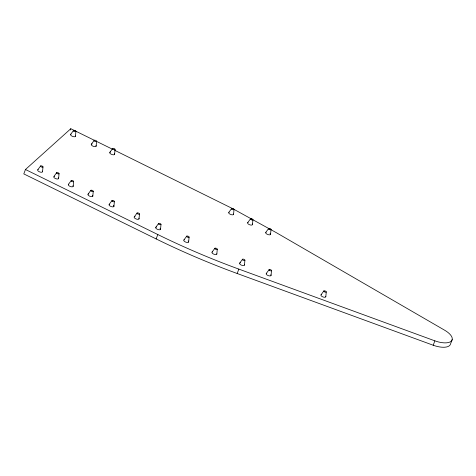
<?xml version="1.0" encoding="UTF-8"?>
<svg xmlns="http://www.w3.org/2000/svg" width="476" height="476" viewBox="0 0 476 476"><rect width="100%" height="100%" fill="white"/><g stroke="black" fill="none" stroke-linecap="round" stroke-linejoin="round"><path stroke-width="0.71" d="M42.542 171.765L42.989 166.939M58.613 178.5L59.06 173.669M75.458 136.267L75.904 131.435M73.179 186.342L73.625 181.517M96.14 146.15L96.586 141.324M92.808 196.13L93.254 191.304M114.609 154.289L115.055 149.464M113.931 206.364L114.377 201.538M139.034 218.829L139.48 213.998M160.549 229.271L160.995 224.446M188.651 241.969L189.097 237.137M216.83 254.065L217.276 249.234M233.567 214.331L234.013 209.505M244.468 265.072L244.908 260.241M252.476 224.595L252.923 219.769M270.558 234.329L271.005 229.497M271.046 275.431L271.493 270.606M325.798 296.768L326.268 291.949M94.742 140.497L70.799 128.728L25.466 169.51L23.8 173.901L156.134 238.928A361.831 154.629 20.8 0 0 237.167 273.498L433.202 345.237A16.238 6.938 20.8 0 0 450.534 343.952L452.2 339.561M70.323 129.984L70.799 128.728M156.134 238.928L157.806 234.537L25.466 169.51M237.167 273.498L238.839 269.107A361.831 154.629 20.8 0 1 157.806 234.537M433.202 345.237L434.868 340.846A16.238 6.938 20.8 0 0 451.45 340.971A16.238 6.938 20.8 0 0 444.626 330.201L276.229 232.615L233.264 208.952M321.068 294.769L323.858 290.931M37.812 169.765L40.621 165.94M70.728 134.268L73.536 130.436M56.692 172.669L53.877 176.501A2.6 1.113 20.8 0 0 56.204 178.809A2.6 1.113 20.8 0 0 58.423 177.845M91.41 144.151L94.224 140.325M68.449 184.343L71.263 180.517M109.873 152.29L112.687 148.464M88.078 194.131L90.886 190.305M109.2 204.371L112.009 200.539M134.303 216.83L137.112 212.998M155.819 227.272L158.633 223.446M183.92 239.969L186.735 236.138M228.837 212.332L231.645 208.506M212.1 252.066L214.908 248.24M247.74 222.595L250.554 218.77M239.731 263.073L242.546 259.241M265.828 232.33L268.637 228.498M266.31 273.432L269.124 269.606M238.839 269.107L434.868 340.846M96.075 141.152L112.699 149.321M114.698 150.303L232.633 208.625M216.818 253.756A2.6 1.113 20.8 0 1 213.784 254.148A2.6 1.113 20.8 0 1 212.409 251.893M270.856 274.777A2.6 1.113 20.8 0 1 268.315 275.634A2.6 1.113 20.8 0 1 266.625 273.26M325.792 296.459A2.6 1.113 20.8 0 1 322.758 296.845A2.6 1.113 20.8 0 1 321.383 294.596M72.995 185.688A2.6 1.113 20.8 0 1 70.454 186.544A2.6 1.113 20.8 0 1 68.758 184.17M160.037 228.254A2.6 1.113 20.8 0 1 159.633 229.777A2.6 1.113 20.8 0 1 156.176 228.545A2.6 1.113 20.8 0 1 156.58 227.016M113.413 205.346A2.6 1.113 20.8 0 1 113.175 206.858A2.6 1.113 20.8 0 1 109.855 205.876A2.6 1.113 20.8 0 1 109.51 204.198M92.624 195.475A2.6 1.113 20.8 0 1 91.535 196.642A2.6 1.113 20.8 0 1 88.31 195.279A2.6 1.113 20.8 0 1 88.834 193.875M138.849 218.175A2.6 1.113 20.8 0 1 137.76 219.341A2.6 1.113 20.8 0 1 134.535 217.978A2.6 1.113 20.8 0 1 135.065 216.574M188.139 240.951A2.6 1.113 20.8 0 1 187.901 242.457A2.6 1.113 20.8 0 1 184.575 241.475A2.6 1.113 20.8 0 1 184.236 239.797M244.456 264.763A2.6 1.113 20.8 0 1 241.112 265.013A2.6 1.113 20.8 0 1 240.493 262.811M270.041 233.305A2.6 1.113 20.8 0 1 269.803 234.817A2.6 1.113 20.8 0 1 266.483 233.835A2.6 1.113 20.8 0 1 266.138 232.157M252.286 223.94A2.6 1.113 20.8 0 1 249.745 224.797A2.6 1.113 20.8 0 1 248.055 222.423M233.555 214.021A2.6 1.113 20.8 0 1 230.521 214.414A2.6 1.113 20.8 0 1 229.146 212.159M114.418 153.635A2.6 1.113 20.8 0 1 113.33 154.801A2.6 1.113 20.8 0 1 110.105 153.439A2.6 1.113 20.8 0 1 110.634 152.034M95.956 145.495A2.6 1.113 20.8 0 1 94.867 146.662A2.6 1.113 20.8 0 1 91.642 145.299A2.6 1.113 20.8 0 1 92.171 143.895M75.446 135.957A2.6 1.113 20.8 0 1 72.412 136.344A2.6 1.113 20.8 0 1 71.037 134.095M42.358 171.11A2.6 1.113 20.8 0 1 39.817 171.967A2.6 1.113 20.8 0 1 38.122 169.593M54.193 176.328A2.6 1.113 20.8 0 1 54.639 176.245M324.043 291.574A1.321 0.565 20.8 0 0 326.191 292.074A1.321 0.565 20.8 0 0 324.84 290.854A1.321 0.565 20.8 0 0 324.043 291.574M269.303 270.237A1.297 0.553 20.8 0 0 271.409 270.731A1.297 0.553 20.8 0 0 270.088 269.535A1.297 0.553 20.8 0 0 269.303 270.237M215.093 248.871A1.297 0.553 20.8 0 0 217.199 249.359A1.297 0.553 20.8 0 0 215.878 248.163A1.297 0.553 20.8 0 0 215.093 248.871M158.811 224.077A1.297 0.553 20.8 0 0 160.918 224.571A1.297 0.553 20.8 0 0 159.597 223.375A1.297 0.553 20.8 0 0 158.811 224.077M112.193 201.175A1.297 0.553 20.8 0 0 114.299 201.663A1.297 0.553 20.8 0 0 112.979 200.467A1.297 0.553 20.8 0 0 112.193 201.175M71.442 181.148A1.297 0.553 20.8 0 0 73.548 181.642A1.297 0.553 20.8 0 0 72.227 180.446A1.297 0.553 20.8 0 0 71.442 181.148M91.065 190.935A1.297 0.553 20.8 0 0 93.177 191.429A1.297 0.553 20.8 0 0 91.85 190.233A1.297 0.553 20.8 0 0 91.065 190.935M137.296 213.635A1.297 0.553 20.8 0 0 139.403 214.123A1.297 0.553 20.8 0 0 138.082 212.927A1.297 0.553 20.8 0 0 137.296 213.635M186.913 236.774A1.297 0.553 20.8 0 0 189.02 237.262A1.297 0.553 20.8 0 0 187.699 236.066A1.297 0.553 20.8 0 0 186.913 236.774M242.724 259.878A1.297 0.553 20.8 0 0 244.831 260.366A1.297 0.553 20.8 0 0 243.51 259.17A1.297 0.553 20.8 0 0 242.724 259.878M268.815 229.135A1.297 0.553 20.8 0 0 270.927 229.622A1.297 0.553 20.8 0 0 269.6 228.426A1.297 0.553 20.8 0 0 268.815 229.135M250.733 219.4A1.297 0.553 20.8 0 0 252.839 219.894A1.297 0.553 20.8 0 0 251.518 218.698A1.297 0.553 20.8 0 0 250.733 219.4M231.824 209.137A1.297 0.553 20.8 0 0 233.936 209.624A1.297 0.553 20.8 0 0 232.609 208.428A1.297 0.553 20.8 0 0 231.824 209.137M112.866 149.095A1.297 0.553 20.8 0 0 114.972 149.583A1.297 0.553 20.8 0 0 113.651 148.387A1.297 0.553 20.8 0 0 112.866 149.095M94.403 140.956A1.297 0.553 20.8 0 0 96.509 141.449A1.297 0.553 20.8 0 0 95.188 140.253A1.297 0.553 20.8 0 0 94.403 140.956M73.715 131.073A1.297 0.553 20.8 0 0 75.827 131.56A1.297 0.553 20.8 0 0 74.5 130.364A1.297 0.553 20.8 0 0 73.715 131.073M40.805 166.57A1.297 0.553 20.8 0 0 42.911 167.064A1.297 0.553 20.8 0 0 41.585 165.868A1.297 0.553 20.8 0 0 40.805 166.57M56.87 173.306A1.297 0.553 20.8 0 0 58.976 173.794A1.297 0.553 20.8 0 0 57.656 172.598A1.297 0.553 20.8 0 0 56.87 173.306"/></g></svg>
